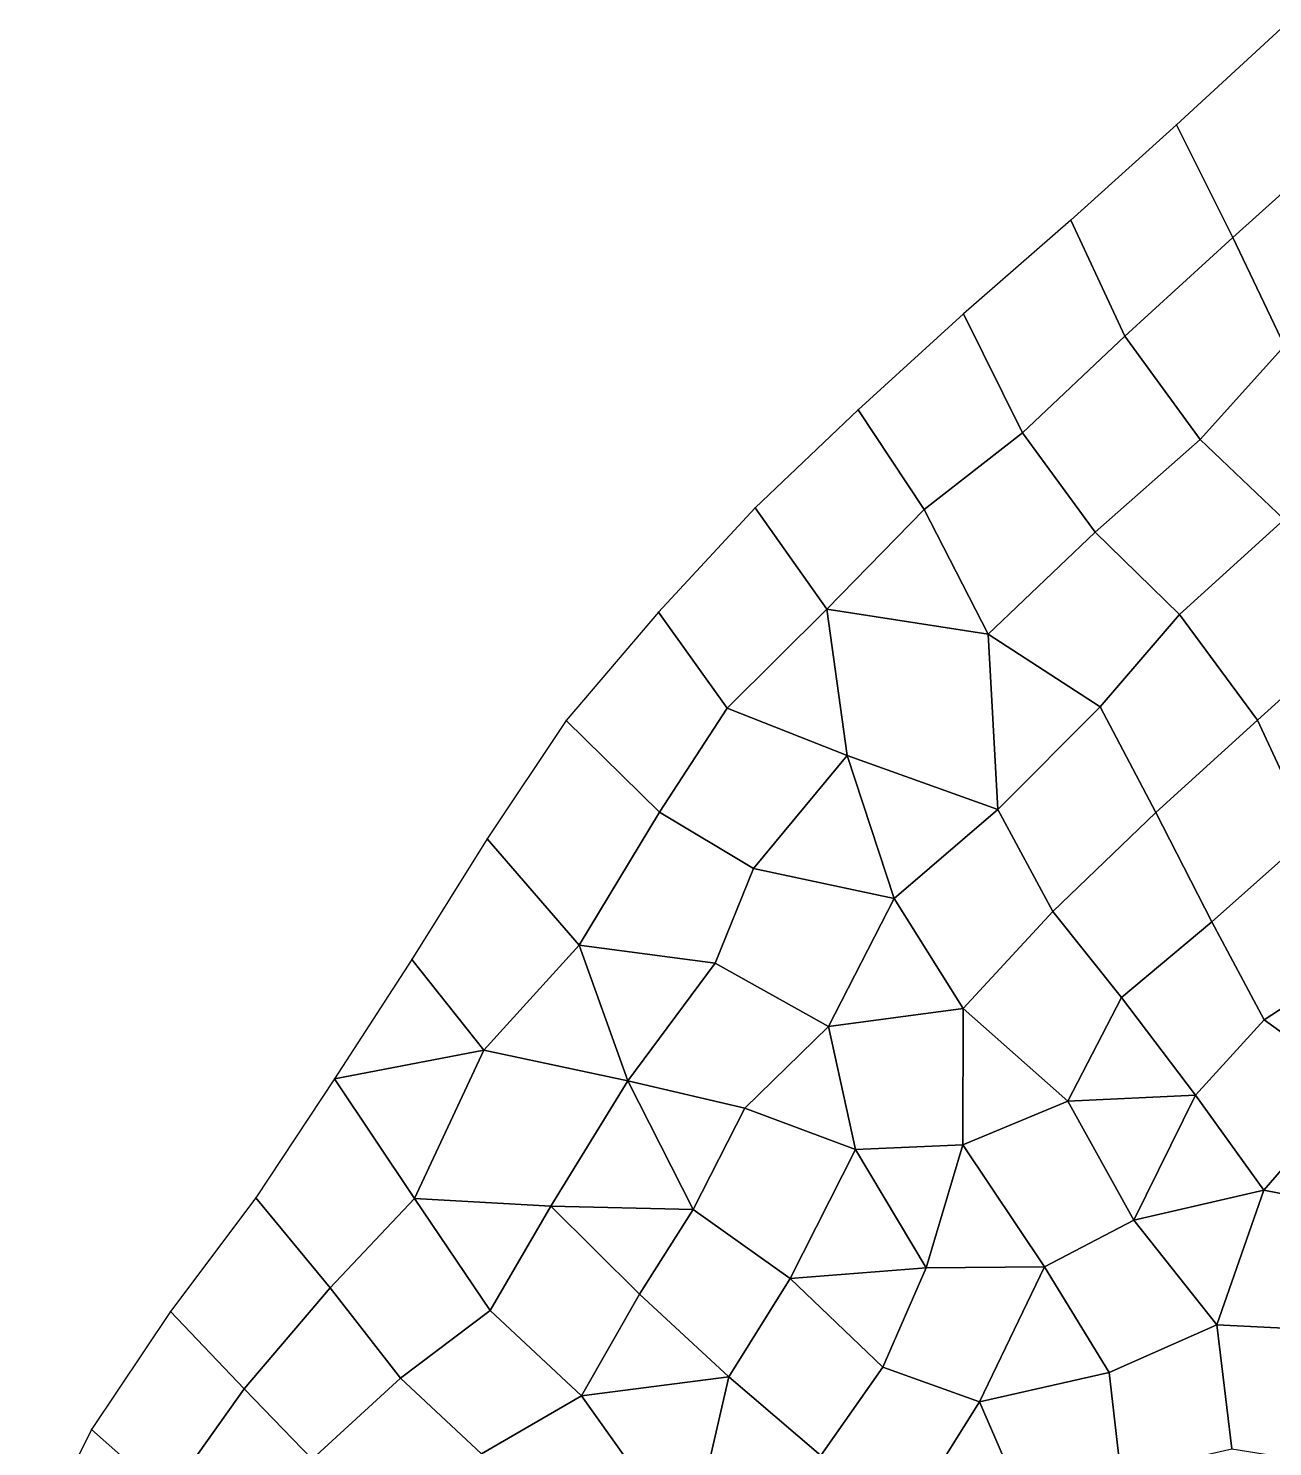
# Model space of a CAD drawing. Extents: x 380707 to 407438, y 6452841 to 6483357.
# Drawn here: x 397556.2 to 397731.1, y 6456799.1 to 6456998.5 of the extents above; entities that cross this region are included whole.
import ezdxf

# ---------------------------------------------------------------- set-up
doc = ezdxf.new("R2010")
doc.units = 0
for name, color, linetype in [('MESH_BOUND', 25, 'CONTINUOUS'), ('MESH_ELEMS', 18, 'CONTINUOUS'), ('MESH_NODES', 18, 'CONTINUOUS')]:
    doc.layers.add(name, color=color, linetype=linetype)

msp = doc.modelspace()

# ---------------------------------------------------------------- linework, layer by layer
at = {"layer": 'MESH_BOUND', "color": 25}
for points in [[(397732.317, 6456998.51, 0.602), (397717.576, 6456984.97, 0.682)], [(397717.576, 6456984.97, 0.682), (397702.739, 6456971.54, 0.496)], [(397702.739, 6456971.54, 0.496), (397687.674, 6456958.36, 0.91)], [(397687.674, 6456958.36, 0.91), (397672.869, 6456944.9, 0.64)], [(397672.869, 6456944.9, 0.64), (397658.364, 6456931.11, 1.093)], [(397658.364, 6456931.11, 1.093), (397644.808, 6456916.42, 1.126)], [(397644.808, 6456916.42, 1.126), (397631.803, 6456901.2, 0.664)], [(397631.803, 6456901.2, 0.664), (397620.715, 6456884.58, 0.647)], [(397620.715, 6456884.58, 0.647), (397610.1, 6456867.61, 0.312)], [(397610.1, 6456867.61, 0.312), (397599.236, 6456850.81, 0.549)], [(397599.236, 6456850.81, 0.549), (397588.206, 6456834.11, 1.807)], [(397588.206, 6456834.11, 1.807), (397576.177, 6456818.11, 2.034)], [(397576.177, 6456818.11, 2.034), (397565.101, 6456801.53, 2.427)], [(397565.101, 6456801.53, 2.427), (397556.213, 6456783.6, 2.484)]]:
    msp.add_polyline3d(points, dxfattribs=at)
at = {"layer": 'MESH_ELEMS', "color": 178}
for points in [[(397717.576, 6456984.97, 0.682), (397725.537, 6456969.12, 0.172), (397740.791, 6456982.84, 0.134), (397732.317, 6456998.51, 0.602)], [(397725.537, 6456969.12, 0.172), (397717.576, 6456984.97, 0.682), (397702.739, 6456971.54, 0.496), (397710.356, 6456955.23, 0.034)], [(397747.4, 6456964.71, -0.003), (397740.791, 6456982.84, 0.134), (397725.537, 6456969.12, 0.172), (397732.754, 6456953.88, 0.054)], [(397710.356, 6456955.23, 0.034), (397702.739, 6456971.54, 0.496), (397687.674, 6456958.36, 0.91), (397695.965, 6456941.63, 0.091)], [(397710.356, 6456955.23, 0.034), (397720.933, 6456940.7, 0.141), (397732.754, 6456953.88, 0.054), (397725.537, 6456969.12, 0.172)], [(397695.965, 6456941.63, 0.091), (397687.674, 6456958.36, 0.91), (397672.869, 6456944.9, 0.64), (397682.106, 6456930.86, 0.112)], [(397720.933, 6456940.7, 0.141), (397710.356, 6456955.23, 0.034), (397695.965, 6456941.63, 0.091), (397706.182, 6456927.67, 0.158)], [(397732.737, 6456929.48, 0.259), (397747.78, 6456942.9, -0.048), (397732.754, 6456953.88, 0.054), (397720.933, 6456940.7, 0.141)], [(397682.106, 6456930.86, 0.112), (397672.869, 6456944.9, 0.64), (397658.364, 6456931.11, 1.093), (397668.46, 6456916.87, 0.204)], [(397706.182, 6456927.67, 0.158), (397695.965, 6456941.63, 0.091), (397682.106, 6456930.86, 0.112), (397691.138, 6456913.34, 0.282)], [(397718.009, 6456916.12, 0.216), (397732.737, 6456929.48, 0.259), (397720.933, 6456940.7, 0.141), (397706.182, 6456927.67, 0.158)], [(397668.46, 6456916.87, 0.204), (397658.364, 6456931.11, 1.093), (397644.808, 6456916.42, 1.126), (397654.419, 6456902.92, 0.363)], [(397691.138, 6456913.34, 0.282), (397682.106, 6456930.86, 0.112), (397668.46, 6456916.87, 0.204), (397691.138, 6456913.34, 0.282)], [(397743.559, 6456914.4, 0.206), (397732.737, 6456929.48, 0.259), (397718.009, 6456916.12, 0.216), (397728.992, 6456901.26, 0.221)], [(397706.879, 6456903.14, 0.18), (397718.009, 6456916.12, 0.216), (397706.182, 6456927.67, 0.158), (397691.138, 6456913.34, 0.282)], [(397631.803, 6456901.2, 0.664), (397644.926, 6456888.3, 0.424), (397654.419, 6456902.92, 0.363), (397644.808, 6456916.42, 1.126)], [(397654.419, 6456902.92, 0.363), (397671.313, 6456896.27, 0.27), (397668.46, 6456916.87, 0.204), (397654.419, 6456902.92, 0.363)], [(397671.313, 6456896.27, 0.27), (397692.474, 6456888.7, 0.36), (397691.138, 6456913.34, 0.282), (397668.46, 6456916.87, 0.204)], [(397728.992, 6456901.26, 0.221), (397718.009, 6456916.12, 0.216), (397706.879, 6456903.14, 0.18), (397714.688, 6456888.28, 0.27)], [(397728.992, 6456901.26, 0.221), (397736.436, 6456885.22, 0.244), (397751.057, 6456897.82, 0.431), (397743.559, 6456914.4, 0.206)], [(397692.474, 6456888.7, 0.36), (397706.879, 6456903.14, 0.18), (397691.138, 6456913.34, 0.282), (397692.474, 6456888.7, 0.36)], [(397658.146, 6456880.4, 0.253), (397671.313, 6456896.27, 0.27), (397654.419, 6456902.92, 0.363), (397644.926, 6456888.3, 0.424)], [(397714.688, 6456888.28, 0.27), (397706.879, 6456903.14, 0.18), (397692.474, 6456888.7, 0.36), (397700.193, 6456874.36, 0.349)], [(397620.715, 6456884.58, 0.647), (397633.631, 6456869.64, 0.342), (397644.926, 6456888.3, 0.424), (397631.803, 6456901.2, 0.664)], [(397714.688, 6456888.28, 0.27), (397722.573, 6456872.92, 0.278), (397736.436, 6456885.22, 0.244), (397728.992, 6456901.26, 0.221)], [(397671.313, 6456896.27, 0.27), (397658.146, 6456880.4, 0.253), (397677.895, 6456876.17, 0.221), (397671.313, 6456896.27, 0.27)], [(397692.474, 6456888.7, 0.36), (397671.313, 6456896.27, 0.27), (397677.895, 6456876.17, 0.221), (397692.474, 6456888.7, 0.36)], [(397652.734, 6456867.09, 0.253), (397658.146, 6456880.4, 0.253), (397644.926, 6456888.3, 0.424), (397633.631, 6456869.64, 0.342)], [(397700.193, 6456874.36, 0.349), (397692.474, 6456888.7, 0.36), (397677.895, 6456876.17, 0.221), (397687.619, 6456860.71, 0.422)], [(397700.193, 6456874.36, 0.349), (397709.876, 6456862.26, 0.184), (397722.573, 6456872.92, 0.278), (397714.688, 6456888.28, 0.27)], [(397610.1, 6456867.61, 0.312), (397620.231, 6456854.88, 0.247), (397633.631, 6456869.64, 0.342), (397620.715, 6456884.58, 0.647)], [(397722.573, 6456872.92, 0.278), (397729.898, 6456859.13, 0.248), (397745.236, 6456869.1, 0.214), (397736.436, 6456885.22, 0.244)], [(397668.688, 6456858.17, 0.409), (397677.895, 6456876.17, 0.221), (397658.146, 6456880.4, 0.253), (397652.734, 6456867.09, 0.253)], [(397677.895, 6456876.17, 0.221), (397668.688, 6456858.17, 0.409), (397687.619, 6456860.71, 0.422), (397677.895, 6456876.17, 0.221)], [(397709.876, 6456862.26, 0.184), (397700.193, 6456874.36, 0.349), (397687.619, 6456860.71, 0.422), (397702.298, 6456847.67, 0.434)], [(397709.876, 6456862.26, 0.184), (397720.262, 6456848.54, 0.392), (397729.898, 6456859.13, 0.248), (397722.573, 6456872.92, 0.278)], [(397633.631, 6456869.64, 0.342), (397620.231, 6456854.88, 0.247), (397640.481, 6456850.54, 0.418), (397633.631, 6456869.64, 0.342)], [(397652.734, 6456867.09, 0.253), (397633.631, 6456869.64, 0.342), (397640.481, 6456850.54, 0.418), (397652.734, 6456867.09, 0.253)], [(397742.645, 6456849.9, 0.268), (397745.236, 6456869.1, 0.214), (397729.898, 6456859.13, 0.248), (397742.645, 6456849.9, 0.268)], [(397620.231, 6456854.88, 0.247), (397610.1, 6456867.61, 0.312), (397599.236, 6456850.81, 0.549), (397620.231, 6456854.88, 0.247)], [(397656.939, 6456846.72, 0.368), (397668.688, 6456858.17, 0.409), (397652.734, 6456867.09, 0.253), (397640.481, 6456850.54, 0.418)], [(397672.46, 6456840.88, 0.387), (397687.557, 6456841.55, 0.322), (397687.619, 6456860.71, 0.422), (397668.688, 6456858.17, 0.409)], [(397687.557, 6456841.55, 0.322), (397702.298, 6456847.67, 0.434), (397687.619, 6456860.71, 0.422), (397687.557, 6456841.55, 0.322)], [(397709.876, 6456862.26, 0.184), (397702.298, 6456847.67, 0.434), (397720.262, 6456848.54, 0.392), (397709.876, 6456862.26, 0.184)], [(397729.857, 6456835.17, 0.236), (397742.645, 6456849.9, 0.268), (397729.898, 6456859.13, 0.248), (397720.262, 6456848.54, 0.392)], [(397672.46, 6456840.88, 0.387), (397668.688, 6456858.17, 0.409), (397656.939, 6456846.72, 0.368), (397672.46, 6456840.88, 0.387)], [(397620.231, 6456854.88, 0.247), (397599.236, 6456850.81, 0.549), (397610.508, 6456834, 0.25), (397620.231, 6456854.88, 0.247)], [(397629.649, 6456832.93, 0.238), (397640.481, 6456850.54, 0.418), (397620.231, 6456854.88, 0.247), (397610.508, 6456834, 0.25)], [(397588.206, 6456834.11, 1.807), (397598.619, 6456821.46, 0.716), (397610.508, 6456834, 0.25), (397599.236, 6456850.81, 0.549)], [(397629.649, 6456832.93, 0.238), (397649.636, 6456832.44, 0.276), (397640.481, 6456850.54, 0.418), (397629.649, 6456832.93, 0.238)], [(397640.481, 6456850.54, 0.418), (397649.636, 6456832.44, 0.276), (397656.939, 6456846.72, 0.368), (397640.481, 6456850.54, 0.418)], [(397711.601, 6456830.96, 0.32), (397720.262, 6456848.54, 0.392), (397702.298, 6456847.67, 0.434), (397711.601, 6456830.96, 0.32)], [(397711.601, 6456830.96, 0.32), (397729.857, 6456835.17, 0.236), (397720.262, 6456848.54, 0.392), (397711.601, 6456830.96, 0.32)], [(397744.74, 6456832.27, 0.115), (397742.645, 6456849.9, 0.268), (397729.857, 6456835.17, 0.236), (397744.74, 6456832.27, 0.115)], [(397663.301, 6456822.78, 0.192), (397672.46, 6456840.88, 0.387), (397656.939, 6456846.72, 0.368), (397649.636, 6456832.44, 0.276)], [(397699.025, 6456824.42, 0.196), (397711.601, 6456830.96, 0.32), (397702.298, 6456847.67, 0.434), (397687.557, 6456841.55, 0.322)], [(397672.46, 6456840.88, 0.387), (397663.301, 6456822.78, 0.192), (397682.424, 6456824.24, 0.317), (397672.46, 6456840.88, 0.387)], [(397687.557, 6456841.55, 0.322), (397672.46, 6456840.88, 0.387), (397682.424, 6456824.24, 0.317), (397687.557, 6456841.55, 0.322)], [(397699.025, 6456824.42, 0.196), (397687.557, 6456841.55, 0.322), (397682.424, 6456824.24, 0.317), (397699.025, 6456824.42, 0.196)], [(397711.601, 6456830.96, 0.32), (397723.249, 6456816.24, 0.249), (397729.857, 6456835.17, 0.236), (397711.601, 6456830.96, 0.32)], [(397739.344, 6456815.46, 0.211), (397744.74, 6456832.27, 0.115), (397729.857, 6456835.17, 0.236), (397723.249, 6456816.24, 0.249)], [(397598.619, 6456821.46, 0.716), (397588.206, 6456834.11, 1.807), (397576.177, 6456818.11, 2.034), (397586.546, 6456807.25, 1.586)], [(397621.103, 6456818.26, 0.259), (397610.508, 6456834, 0.25), (397598.619, 6456821.46, 0.716), (397608.535, 6456808.73, 0.301)], [(397629.649, 6456832.93, 0.238), (397610.508, 6456834, 0.25), (397621.103, 6456818.26, 0.259), (397629.649, 6456832.93, 0.238)], [(397642.099, 6456820.55, 0.227), (397629.649, 6456832.93, 0.238), (397621.103, 6456818.26, 0.259), (397633.95, 6456806.25, 0.183)], [(397642.099, 6456820.55, 0.227), (397649.636, 6456832.44, 0.276), (397629.649, 6456832.93, 0.238), (397642.099, 6456820.55, 0.227)], [(397642.099, 6456820.55, 0.227), (397654.663, 6456808.94, 0.278), (397663.301, 6456822.78, 0.192), (397649.636, 6456832.44, 0.276)], [(397711.601, 6456830.96, 0.32), (397699.025, 6456824.42, 0.196), (397708.129, 6456809.55, 0.108), (397723.249, 6456816.24, 0.249)], [(397676.336, 6456810.29, 0.195), (397663.301, 6456822.78, 0.192), (397654.663, 6456808.94, 0.278), (397667.613, 6456797.89, 0.314)], [(397663.301, 6456822.78, 0.192), (397676.336, 6456810.29, 0.195), (397682.424, 6456824.24, 0.317), (397663.301, 6456822.78, 0.192)], [(397689.903, 6456805.41, 0.088), (397699.025, 6456824.42, 0.196), (397682.424, 6456824.24, 0.317), (397676.336, 6456810.29, 0.195)], [(397699.025, 6456824.42, 0.196), (397689.903, 6456805.41, 0.088), (397708.129, 6456809.55, 0.108), (397699.025, 6456824.42, 0.196)], [(397608.535, 6456808.73, 0.301), (397598.619, 6456821.46, 0.716), (397586.546, 6456807.25, 1.586), (397596.089, 6456797.35, 0.825)], [(397633.95, 6456806.25, 0.183), (397654.663, 6456808.94, 0.278), (397642.099, 6456820.55, 0.227), (397633.95, 6456806.25, 0.183)], [(397586.546, 6456807.25, 1.586), (397576.177, 6456818.11, 2.034), (397565.101, 6456801.53, 2.427), (397575.79, 6456792.05, 1.795)], [(397619.892, 6456798.12, 0.175), (397633.95, 6456806.25, 0.183), (397621.103, 6456818.26, 0.259), (397608.535, 6456808.73, 0.301)], [(397725.372, 6456798.82, 0.012), (397723.249, 6456816.24, 0.249), (397708.129, 6456809.55, 0.108), (397709.794, 6456795.27, 0.09)], [(397741.224, 6456796.3, 0.093), (397739.344, 6456815.46, 0.211), (397723.249, 6456816.24, 0.249), (397725.372, 6456798.82, 0.012)], [(397608.535, 6456808.73, 0.301), (397596.089, 6456797.35, 0.825), (397605.94, 6456789.81, 0.097), (397619.892, 6456798.12, 0.175)], [(397649.145, 6456784.94, 0.352), (397654.663, 6456808.94, 0.278), (397633.95, 6456806.25, 0.183), (397649.145, 6456784.94, 0.352)], [(397654.663, 6456808.94, 0.278), (397649.145, 6456784.94, 0.352), (397667.613, 6456797.89, 0.314), (397654.663, 6456808.94, 0.278)], [(397680.844, 6456790.98, 0.335), (397689.903, 6456805.41, 0.088), (397676.336, 6456810.29, 0.195), (397667.613, 6456797.89, 0.314)], [(397709.794, 6456795.27, 0.09), (397708.129, 6456809.55, 0.108), (397689.903, 6456805.41, 0.088), (397697.262, 6456788.45, 0.212)], [(397575.79, 6456792.05, 1.795), (397585.055, 6456784.13, 1.453), (397596.089, 6456797.35, 0.825), (397586.546, 6456807.25, 1.586)], [(397649.145, 6456784.94, 0.352), (397633.95, 6456806.25, 0.183), (397619.892, 6456798.12, 0.175), (397636.29, 6456781.97, 0.318)], [(397697.262, 6456788.45, 0.212), (397689.903, 6456805.41, 0.088), (397680.844, 6456790.98, 0.335), (397697.262, 6456788.45, 0.212)], [(397556.213, 6456783.6, 2.484), (397567.64, 6456777.6, 2.088), (397575.79, 6456792.05, 1.795), (397565.101, 6456801.53, 2.427)]]:
    msp.add_3dface(points, dxfattribs=at)
at = {"layer": 'MESH_NODES', "color": 18}
for p in [(397717.576, 6456984.97, 0.682), (397702.739, 6456971.54, 0.496), (397725.537, 6456969.12, 0.172), (397687.674, 6456958.36, 0.91), (397710.356, 6456955.23, 0.034), (397672.869, 6456944.9, 0.64), (397695.965, 6456941.63, 0.091), (397720.933, 6456940.7, 0.141), (397658.364, 6456931.11, 1.093), (397682.106, 6456930.86, 0.112), (397706.182, 6456927.67, 0.158), (397644.808, 6456916.42, 1.126), (397668.46, 6456916.87, 0.204), (397718.009, 6456916.12, 0.216), (397691.138, 6456913.34, 0.282), (397654.419, 6456902.92, 0.363), (397706.879, 6456903.14, 0.18), (397631.803, 6456901.2, 0.664), (397728.992, 6456901.26, 0.221), (397671.313, 6456896.27, 0.27), (397644.926, 6456888.3, 0.424), (397692.474, 6456888.7, 0.36), (397714.688, 6456888.28, 0.27), (397620.715, 6456884.58, 0.647), (397658.146, 6456880.4, 0.253), (397677.895, 6456876.17, 0.221), (397700.193, 6456874.36, 0.349), (397722.573, 6456872.92, 0.278), (397633.631, 6456869.64, 0.342), (397610.1, 6456867.61, 0.312), (397652.734, 6456867.09, 0.253), (397687.619, 6456860.71, 0.422), (397709.876, 6456862.26, 0.184), (397729.898, 6456859.13, 0.248), (397668.688, 6456858.17, 0.409), (397620.231, 6456854.88, 0.247), (397599.236, 6456850.81, 0.549), (397640.481, 6456850.54, 0.418), (397720.262, 6456848.54, 0.392), (397656.939, 6456846.72, 0.368), (397702.298, 6456847.67, 0.434), (397672.46, 6456840.88, 0.387), (397687.557, 6456841.55, 0.322), (397729.857, 6456835.17, 0.236), (397588.206, 6456834.11, 1.807), (397610.508, 6456834, 0.25), (397629.649, 6456832.93, 0.238), (397649.636, 6456832.44, 0.276), (397711.601, 6456830.96, 0.32), (397663.301, 6456822.78, 0.192), (397682.424, 6456824.24, 0.317), (397699.025, 6456824.42, 0.196), (397598.619, 6456821.46, 0.716), (397642.099, 6456820.55, 0.227), (397576.177, 6456818.11, 2.034), (397621.103, 6456818.26, 0.259), (397723.249, 6456816.24, 0.249), (397608.535, 6456808.73, 0.301), (397654.663, 6456808.94, 0.278), (397676.336, 6456810.29, 0.195), (397708.129, 6456809.55, 0.108), (397586.546, 6456807.25, 1.586), (397633.95, 6456806.25, 0.183), (397689.903, 6456805.41, 0.088), (397565.101, 6456801.53, 2.427)]:
    msp.add_point(p, dxfattribs=at)

doc.saveas('drawing.dxf')
